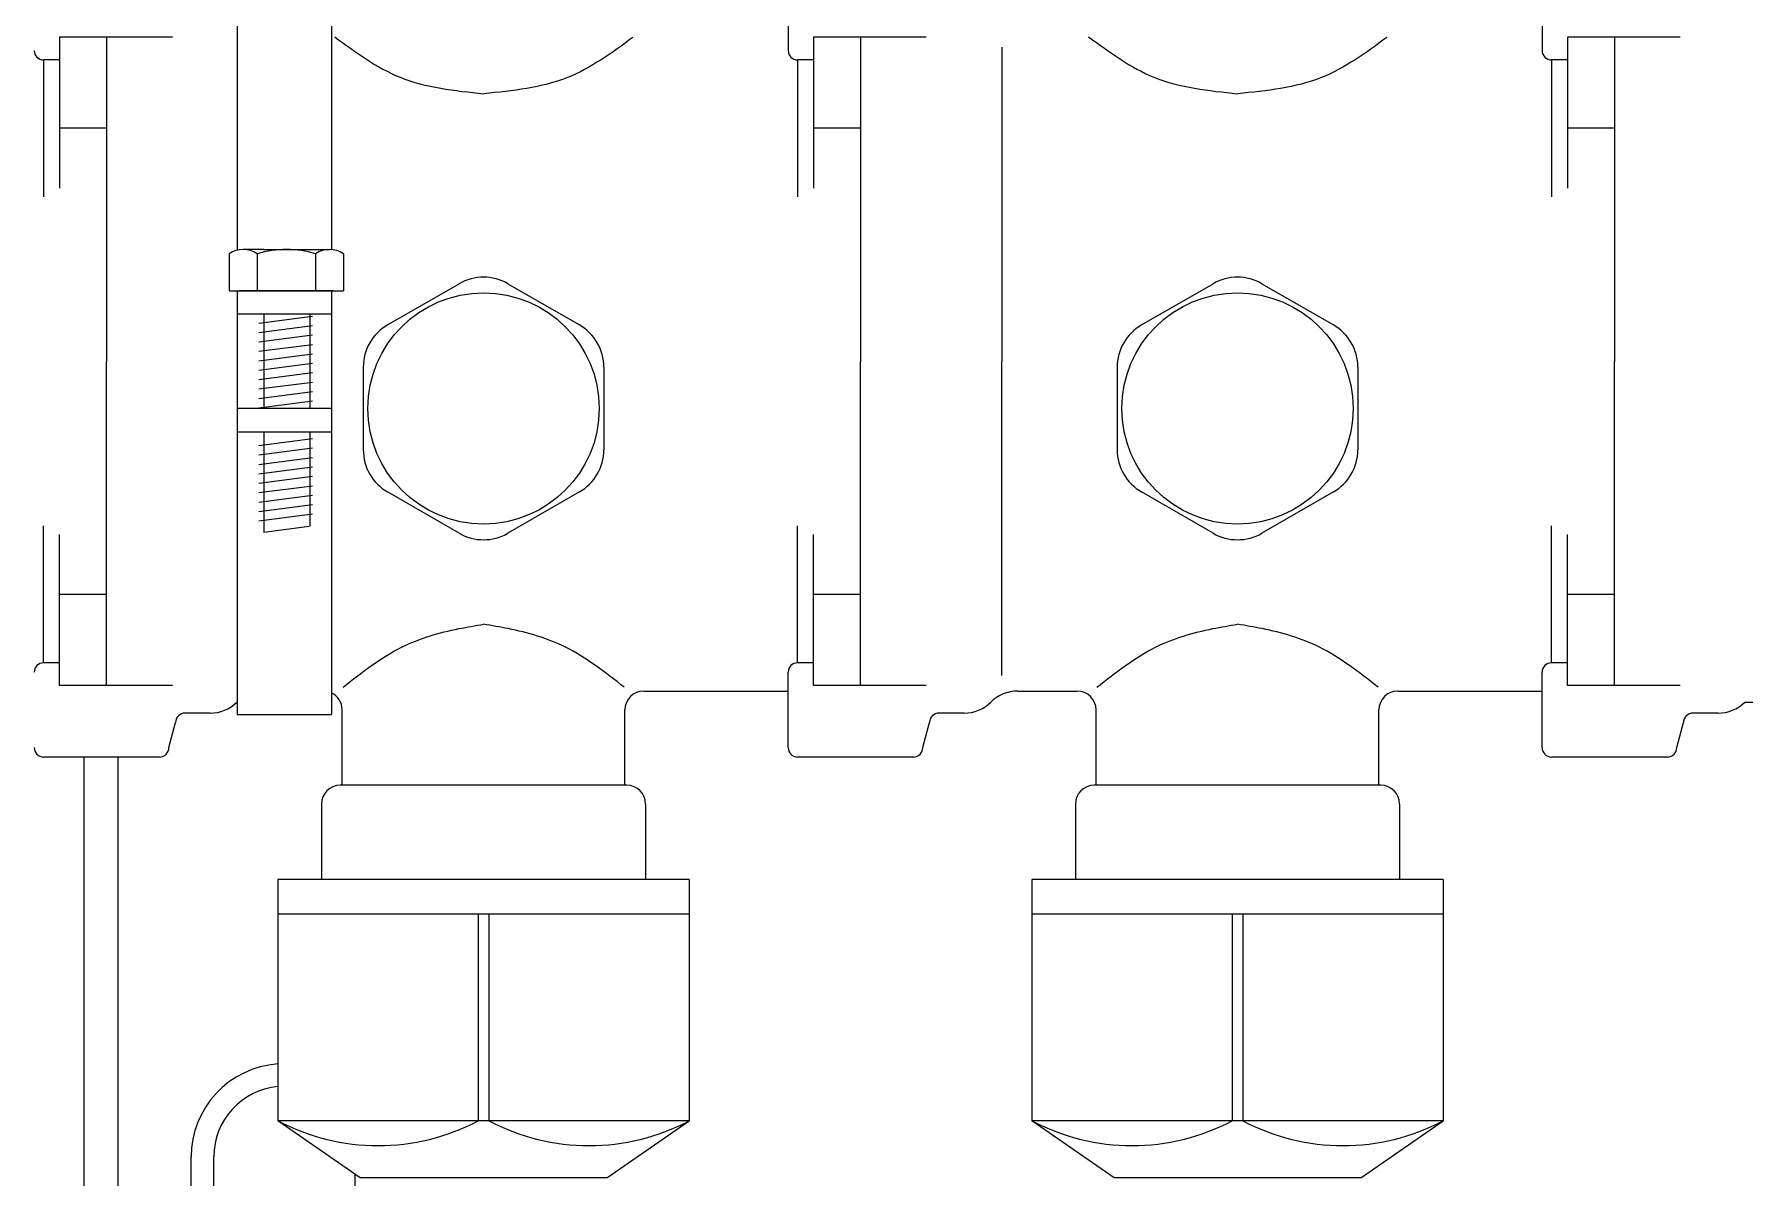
# Paper-space layout 'M&T INST' of a CAD drawing. Header units: inches. Extents: x 0.2 to 34.4, y 0.5 to 23.
# Drawn here: x 16.2336 to 16.7062, y 5.1254 to 5.4415 of the extents above; entities that cross this region are included whole.
import ezdxf

# ---------------------------------------------------------------- set-up
doc = ezdxf.new("R2010")
doc.units = ezdxf.units.IN
doc.header["$MEASUREMENT"] = 0
doc.layers.add('D_OBJECTS', color=4, linetype='Continuous')
doc.layers.add('Title Block', color=7, linetype='Continuous')

# ---------------------------------------------------------------- blocks, each defined once
blk = doc.blocks.new('MULTI MANIFOLD')
at = {"layer": 'D_OBJECTS', "color": 1, "ltscale": 12}
for p, q in [((-3.359479335265792, -2.676331692571674), (-3.359479335265792, -2.69299835923834)), ((-3.192812668599121, -2.676331692571674), (-3.192812668599121, -2.69299835923834)), ((-3.520566660054261, -2.690081692571676), (-3.520566660054261, -2.723420039448763)), ((-3.520566660054261, -2.690081692571676), (-3.520566660054261, -2.695081692571671)), ((-3.495603345453421, -2.690081692571676), (-3.520566660054261, -2.690081692571676)), ((-3.510149993387596, -2.690081692571676), (-3.510149993387596, -2.761748359238348)), ((-3.353899993387596, -2.690081692571676), (-3.353899993387596, -2.723420039448763)), ((-3.328936678786757, -2.690081692571676), (-3.353899993387596, -2.690081692571676)), ((-3.353899993387596, -2.690081692571676), (-3.353899993387596, -2.695081692571671)), ((-3.343483326720932, -2.690081692571676), (-3.343483326720932, -2.761748359238348)), ((-3.312233326720932, -2.692290025905004), (-3.312233326720932, -2.761748359238348)), ((-3.187233326720932, -2.690081692571676), (-3.187233326720932, -2.723420039448763)), ((-3.162270012120093, -2.690081692571676), (-3.187233326720932, -2.690081692571676)), ((-3.187233326720932, -2.690081692571676), (-3.187233326720932, -2.695081692571671)), ((-3.176816660054261, -2.690081692571676), (-3.176816660054261, -2.761748359238348)), ((-3.524062668599118, -2.695081692571671), (-3.524062668599118, -2.725343485652866)), ((-3.520566660054261, -2.695081692571671), (-3.524062668599118, -2.695081692571671)), ((-3.357396001932454, -2.695081692571671), (-3.357396001932454, -2.725343485652866)), ((-3.353899993387596, -2.695081692571671), (-3.357396001932454, -2.695081692571671)), ((-3.19072933526579, -2.695081692571671), (-3.19072933526579, -2.725343485652866)), ((-3.187233326720932, -2.695081692571671), (-3.19072933526579, -2.695081692571671)), ((-3.510149993387596, -2.710216963805928), (-3.520566660054261, -2.710216963805928)), ((-3.343483326720932, -2.710216963805928), (-3.353899993387596, -2.710216963805928)), ((-3.176816660054261, -2.710216963805928), (-3.187233326720932, -2.710216963805928)), ((-3.448021011016142, -2.753702177026634), (-3.432203780728234, -2.744570094862064)), ((-3.421429539380295, -2.744570094862064), (-3.40561230909238, -2.753702177026634)), ((-3.281354344349477, -2.753702177026634), (-3.265537114061562, -2.744570094862064)), ((-3.254762872713631, -2.744570094862064), (-3.238945642425715, -2.753702177026634)), ((-3.510149993387596, -2.833415025905007), (-3.510149993387596, -2.761748359238348)), ((-3.453408131690114, -2.76303294374045), (-3.453408131690114, -2.781297108069575)), ((-3.400225188418414, -2.76303294374045), (-3.400225188418414, -2.781297108069575)), ((-3.343483326720932, -2.833415025905007), (-3.343483326720932, -2.761748359238348)), ((-3.312233326720932, -2.831206692571678), (-3.312233326720932, -2.761748359238348)), ((-3.286741465023443, -2.76303294374045), (-3.286741465023443, -2.781297108069575)), ((-3.23355852175175, -2.76303294374045), (-3.23355852175175, -2.781297108069575)), ((-3.176816660054261, -2.833415025905007), (-3.176816660054261, -2.761748359238348)), ((-3.432203780626264, -2.799759956947947), (-3.448021011016142, -2.790627874783391)), ((-3.40561230909238, -2.790627874783391), (-3.421429539278325, -2.799759956947947)), ((-3.265537113959599, -2.799759956947947), (-3.281354344349484, -2.790627874783391)), ((-3.238945642425715, -2.790627874783391), (-3.254762872611661, -2.799759956947947)), ((-3.524062668599118, -2.828415025905011), (-3.524062668599118, -2.798153232823816)), ((-3.357396001932454, -2.828415025905011), (-3.357396001932454, -2.798153232823816)), ((-3.19072933526579, -2.828415025905011), (-3.19072933526579, -2.798153232823816)), ((-3.520566660054261, -2.833415025905007), (-3.520566660054261, -2.800076679027919)), ((-3.353899993387596, -2.833415025905007), (-3.353899993387596, -2.800076679027919)), ((-3.187233326720932, -2.833415025905007), (-3.187233326720932, -2.800076679027919)), ((-3.510149993387596, -2.813279754670768), (-3.520566660054261, -2.813279754670768)), ((-3.343483326720932, -2.813279754670768), (-3.353899993387596, -2.813279754670768)), ((-3.176816660054261, -2.813279754670768), (-3.187233326720932, -2.813279754670768)), ((-3.520566660054261, -2.828415025905011), (-3.524062668599118, -2.828415025905011)), ((-3.520566660054261, -2.833415025905007), (-3.520566660054261, -2.828415025905011)), ((-3.353899993387596, -2.828415025905011), (-3.357396001932454, -2.828415025905011)), ((-3.353899993387596, -2.833415025905007), (-3.353899993387596, -2.828415025905011)), ((-3.187233326720932, -2.828415025905011), (-3.19072933526579, -2.828415025905011)), ((-3.187233326720932, -2.833415025905007), (-3.187233326720932, -2.828415025905011)), ((-3.359479335265792, -2.847165025905008), (-3.359479335265792, -2.830498359238343)), ((-3.192812668599121, -2.847165025905008), (-3.192812668599121, -2.830498359238343)), ((-3.192812668599121, -2.847165025905008), (-3.192812668599121, -2.830498359238343)), ((-3.495603345453421, -2.833415025905007), (-3.520566660054261, -2.833415025905007)), ((-3.391399993387598, -2.834665025905005), (-3.359479335265792, -2.834665025905005)), ((-3.328936678786757, -2.833415025905007), (-3.353899993387596, -2.833415025905007)), ((-3.308788104327864, -2.834665025905005), (-3.295566660054266, -2.834665025905005)), ((-3.224733326720933, -2.834665025905005), (-3.192812668599121, -2.834665025905005)), ((-3.19629573756141, -2.834665025905005), (-3.192812668599121, -2.834665025905005)), ((-3.19629573756141, -2.834665025905005), (-3.192812668599121, -2.834665025905005)), ((-3.19629573756141, -2.834665025905005), (-3.192812668599121, -2.834665025905005)), ((-3.162270012120093, -2.833415025905007), (-3.187233326720932, -2.833415025905007)), ((-3.487233326720929, -2.839540025905004), (-3.492812668599118, -2.839540025905004)), ((-3.458066660054261, -2.855498359238348), (-3.458066660054261, -2.838831692571683)), ((-3.395566660054261, -2.855498359238348), (-3.395566660054261, -2.838831692571683)), ((-3.320566660054265, -2.839540025905004), (-3.326146001932454, -2.839540025905004)), ((-3.291399993387596, -2.855498359238348), (-3.291399993387596, -2.838831692571683)), ((-3.228899993387596, -2.855498359238348), (-3.228899993387596, -2.838831692571683)), ((-3.153899993387601, -2.839540025905004), (-3.15947933526579, -2.839540025905004)), ((-3.148010715524396, -2.837102525905005), (-3.125833330159072, -2.837102525905005)), ((-3.496380036420032, -2.847165025905008), (-3.494896001932457, -2.84162335923835)), ((-3.329713369753367, -2.847165025905008), (-3.328229335265792, -2.84162335923835)), ((-3.163046703086696, -2.847165025905008), (-3.161562668599121, -2.84162335923835)), ((-3.498463369753363, -2.84924835923834), (-3.524062668599118, -2.84924835923834)), ((-3.331796703086699, -2.84924835923834), (-3.357396001932454, -2.84924835923834)), ((-3.165130036420027, -2.84924835923834), (-3.19072933526579, -2.84924835923834)), ((-3.395149993387594, -2.855498359238348), (-3.458483326720927, -2.855498359238348)), ((-3.22848332672093, -2.855498359238348), (-3.291816660054263, -2.855498359238348)), ((-3.462649993387597, -2.859665025905011), (-3.462649993387604, -2.876331692571677)), ((-3.390983326720932, -2.859665025905011), (-3.390983326720932, -2.876331692571677)), ((-3.295983326720933, -2.859665025905011), (-3.295983326720933, -2.876331692571677)), ((-3.22431666005426, -2.859665025905011), (-3.22431666005426, -2.876331692571677)), ((-3.381344511683242, -2.876331692571677), (-3.472288808425294, -2.876331692571677)), ((-3.472288808425294, -2.876331692571677), (-3.472288808425294, -2.92968793559883)), ((-3.381344511683242, -2.876331692571677), (-3.381344511683242, -2.92968793559883)), ((-3.214677845016571, -2.876331692571677), (-3.305622141758622, -2.876331692571677)), ((-3.305622141758629, -2.876331692571677), (-3.305622141758629, -2.92968793559883)), ((-3.214677845016571, -2.876331692571677), (-3.214677845016571, -2.92968793559883)), ((-3.381344511683242, -2.88403257224733), (-3.472288808425294, -2.88403257224733)), ((-3.427972408347568, -2.88403257224733), (-3.427972408347568, -2.92968793559883)), ((-3.425660911760968, -2.88403257224733), (-3.425660911760968, -2.92968793559883)), ((-3.214677845016571, -2.88403257224733), (-3.305622141758622, -2.88403257224733)), ((-3.261305741680903, -2.88403257224733), (-3.261305741680903, -2.92968793559883)), ((-3.258994245094303, -2.88403257224733), (-3.258994245094303, -2.92968793559883)), ((-3.45409994907688, -2.942304520424566), (-3.472288808425294, -2.92968793559883)), ((-3.381344511683242, -2.92968793559883), (-3.472288808425294, -2.92968793559883)), ((-3.399533371031641, -2.942304520424566), (-3.381344511683242, -2.92968793559883)), ((-3.287433282410209, -2.942304520424566), (-3.305622141758622, -2.92968793559883)), ((-3.214677845016571, -2.92968793559883), (-3.305622141758622, -2.92968793559883)), ((-3.232866704364977, -2.942304520424566), (-3.214677845016571, -2.92968793559883)), ((-3.399533371031655, -2.942304520424566), (-3.454099949076888, -2.942304520424566)), ((-3.232866704364984, -2.942304520424566), (-3.287433282410223, -2.942304520424566))]:
    blk.add_line(p, q, dxfattribs=at)
at = {"layer": 'D_OBJECTS', "ltscale": 12}
for p, q in [((-3.481248055901947, -2.683623359238348), (-3.481248055901947, -2.737070815875848)), ((-3.460414722568618, -2.683623359238348), (-3.460414722568618, -2.737070815875848)), ((-3.475396129263519, -2.736996458045207), (-3.479919570442252, -2.736996458045207)), ((-3.475396129263519, -2.736996458045207), (-3.465396129263521, -2.736996458045207)), ((-3.465396129263521, -2.736996458045207), (-3.460872688084788, -2.736996458045207)), ((-3.483038489804319, -2.737987766783244), (-3.483038489804319, -2.746123359238348)), ((-3.47683414911987, -2.737964269878242), (-3.47683414911987, -2.746123359238348)), ((-3.463958109407177, -2.737964269878242), (-3.463958109407177, -2.746123359238348)), ((-3.457753768722721, -2.737987766783244), (-3.457753768722721, -2.746123359238348)), ((-3.483038489804319, -2.746123359238348), (-3.457753768722721, -2.746123359238348)), ((-3.481248055901947, -2.746123359238348), (-3.481248055901947, -2.839873359238348)), ((-3.459979462596852, -2.746123359238348), (-3.480812795930188, -2.746123359238348)), ((-3.460414722568618, -2.746123359238348), (-3.460414722568618, -2.839873359238348)), ((-3.460414722568618, -2.751331692571677), (-3.481248055901947, -2.751331692571677)), ((-3.476478542527392, -2.753275175212503), (-3.464649477523299, -2.751736014073026)), ((-3.475396129263519, -2.751331692571677), (-3.475396129263519, -2.772165025905005)), ((-3.465229249662496, -2.751331692571677), (-3.465229249662496, -2.772165025905005)), ((-3.476478542527392, -2.755358866078447), (-3.464649477523299, -2.753819704938971)), ((-3.476478542527392, -2.757442556944392), (-3.464649477523299, -2.755903395804916)), ((-3.476478542527392, -2.759526247810337), (-3.464649477523299, -2.757987086670861)), ((-3.476478542527392, -2.761609938676282), (-3.464649477523299, -2.760070777536805)), ((-3.476478542527392, -2.763693629542226), (-3.464649477523299, -2.76215446840275)), ((-3.476478542527392, -2.765777320408171), (-3.464649477523299, -2.764238159268695)), ((-3.476478542527392, -2.767861011274116), (-3.464649477523299, -2.76632185013464)), ((-3.476478542527392, -2.76994470214006), (-3.464649477523299, -2.768405541000584)), ((-3.476478542527392, -2.772028393006019), (-3.464649477523299, -2.770489231866543)), ((-3.460414722568618, -2.772165025905005), (-3.481248055901947, -2.772165025905005)), ((-3.460414722568618, -2.777373359238348), (-3.481248055901947, -2.777373359238348)), ((-3.476478542527392, -2.780363156469798), (-3.464649477523299, -2.778823995330322)), ((-3.475396129263519, -2.777373359238348), (-3.475396129263519, -2.799496458045207)), ((-3.465229249662496, -2.777373359238348), (-3.465229249662496, -2.79819528915406)), ((-3.476478542527392, -2.782446847335743), (-3.464649477523299, -2.780907686196267)), ((-3.476478542527392, -2.784530538201688), (-3.464649477523299, -2.782991377062212)), ((-3.476478542527392, -2.786614229067633), (-3.464649477523299, -2.785075067928156)), ((-3.476478542527392, -2.788697919933577), (-3.464649477523299, -2.787158758794101)), ((-3.476478542527392, -2.790781610799522), (-3.464649477523299, -2.789242449660046)), ((-3.476478542527392, -2.792865301665467), (-3.464649477523299, -2.791326140525991)), ((-3.476478542527392, -2.794948992531426), (-3.464649477523299, -2.793409831391935)), ((-3.476478542527392, -2.79703268339737), (-3.464649477523299, -2.795493522257894)), ((-3.475396129263519, -2.799496458045207), (-3.465396129263521, -2.79819528915406)), ((-3.481248055901947, -2.839873359238348), (-3.460414722568618, -2.839873359238348)), ((-3.515102222568618, -3.308965929182003), (-3.515102222568618, -2.84924835923834)), ((-3.507602222568611, -3.314347247086582), (-3.507602222568611, -2.84924835923834)), ((-3.491456389235285, -2.979365616522097), (-3.491456389235285, -2.93769894985544)), ((-3.486456389235283, -2.979365616522097), (-3.486456389235283, -2.93769894985544)), ((-3.455206389235283, -2.979365616522097), (-3.455206389235283, -2.941537045353948))]:
    blk.add_line(p, q, dxfattribs=at)
at = {"layer": 'D_OBJECTS', "color": 1, "ltscale": 12}
for centre in [(-3.426816660054261, -2.772165025905005), (-3.260149993387596, -2.772165025905005)]:
    blk.add_circle(centre, 0.02556620878416788, dxfattribs=at)
for centre, radius, start, end in [((-3.524062668599118, -2.69299835923834), 0.002083333333333333, 180, 270), ((-3.357396001932454, -2.69299835923834), 0.002083333333333333, 180, 270), ((-3.19072933526579, -2.69299835923834), 0.002083333333333333, 180, 270), ((-3.426816660054261, -2.753900861575881), 0.01077424134793619, 59.99999999999999, 120), ((-3.260149993387596, -2.753900861575881), 0.01077424134793619, 59.99999999999999, 120), ((-3.442633890342176, -2.76303294374045), 0.01077424134793619, 120, 180), ((-3.410999429766353, -2.76303294374045), 0.01077424134793619, 0, 59.99999999999999), ((-3.275967223675512, -2.76303294374045), 0.01077424134793619, 120, 180), ((-3.244332763099681, -2.76303294374045), 0.01077424134793619, 0, 59.99999999999999), ((-3.442633890342176, -2.781297108069575), 0.01077424134793619, 180, 239.9999999999999), ((-3.410999429766353, -2.781297108069575), 0.01077424134793619, 300.0000000000001, 0), ((-3.275967223675512, -2.781297108069575), 0.01077424134793619, 180, 239.9999999999999), ((-3.244332763099681, -2.781297108069575), 0.01077424134793619, 300.0000000000001, 0), ((-3.426816659952298, -2.79042919023413), 0.01077424134793619, 239.9999999999999, 300.0000000000001), ((-3.260149993285626, -2.79042919023413), 0.01077424134793619, 239.9999999999999, 300.0000000000001), ((-3.524062668599118, -2.830498359238343), 0.002083333333333333, 90, 180), ((-3.357396001932454, -2.830498359238343), 0.002083333333333333, 90, 180), ((-3.19072933526579, -2.830498359238343), 0.002083333333333333, 90, 180), ((-3.462233326720931, -2.838831692571683), 0.004166666666666667, 0, 64.12144942389196), ((-3.391399993387598, -2.838831692571683), 0.004166666666666667, 90, 180), ((-3.308788104327864, -2.842998359238345), 0.008333333333333333, 90, 134.9681292160714), ((-3.295566660054266, -2.838831692571683), 0.004166666666666667, 0, 90), ((-3.224733326720933, -2.838831692571683), 0.004166666666666667, 90, 180), ((-3.492812668599118, -2.84162335923835), 0.002083333333333333, 89.99999999999919, 180), ((-3.487233326720929, -2.831206692571678), 0.008333333333333333, 270, 314.9681292160716), ((-3.475454770994528, -2.842998359238345), 0.008333333333333333, 134.0426935741177, 134.9681292160714), ((-3.326146001932454, -2.84162335923835), 0.002083333333333333, 89.99999999999919, 180), ((-3.320566660054265, -2.831206692571678), 0.008333333333333333, 270, 314.9681292160716), ((-3.15947933526579, -2.84162335923835), 0.002083333333333333, 89.99999999999919, 180), ((-3.153899993387601, -2.831206692571678), 0.008333333333333333, 270, 314.9681292160716), ((-3.524062668599118, -2.847165025905008), 0.002083333333333333, 180, 270), ((-3.498463369753363, -2.847165025905008), 0.002083333333333333, 270, 0), ((-3.357396001932454, -2.847165025905008), 0.002083333333333333, 180, 270), ((-3.331796703086699, -2.847165025905008), 0.002083333333333333, 270, 0), ((-3.19072933526579, -2.847165025905008), 0.002083333333333333, 180, 270), ((-3.165130036420027, -2.847165025905008), 0.002083333333333333, 270, 0), ((-3.458483326720927, -2.859665025905011), 0.004166666666666667, 90, 180), ((-3.395149993387594, -2.859665025905011), 0.004166666666666667, 0, 90), ((-3.291816660054263, -2.859665025905011), 0.004166666666666667, 90, 180), ((-3.22848332672093, -2.859665025905011), 0.004166666666666667, 0, 90), ((-3.45013060838642, -2.887837777574015), 0.0473542137054761, 242.1003400566081, 297.8996599433831), ((-3.403502711722094, -2.887837777574044), 0.04735421370546536, 242.1003400565896, 297.8996599434012), ((-3.283463941719756, -2.887837777574015), 0.0473542137054761, 242.1003400566081, 297.8996599433831), ((-3.23683604505543, -2.887837777574044), 0.04735421370546536, 242.1003400565896, 297.8996599434012)]:
    blk.add_arc(centre, radius, start, end, dxfattribs=at)
at = {"layer": 'D_OBJECTS', "ltscale": 12}
for centre, radius, start, end in [((-3.479919570442252, -2.742398584845015), 0.005402126799808116, 55.16958618023911, 125.2643896827574), ((-3.470396129263523, -2.758893668829481), 0.02189721078426921, 72.90176060882688, 107.0982393911731), ((-3.460872688084788, -2.742398584845015), 0.005402126799808116, 54.73561031724257, 124.8304138197608), ((-3.470831389235283, -2.93769894985544), 0.020625, 94.05205418269595, 180), ((-3.470831389235283, -2.93769894985544), 0.015625, 95.35203382653228, 180)]:
    blk.add_arc(centre, radius, start, end, dxfattribs=at)
at = {"layer": 'D_OBJECTS', "color": 1, "ltscale": 12}
for points in [[(-3.459722152799916, -2.68996673909083), (-3.44528495020916, -2.698906917429548), (-3.426816660054261, -2.702564262940863)], [(-3.393797608021313, -2.690111064575115), (-3.408273816653303, -2.698987944151733), (-3.426757943408351, -2.702564391486442)], [(-3.293055486133252, -2.68996673909083), (-3.278618283542496, -2.698906917429548), (-3.260149993387596, -2.702564262940863)], [(-3.227130941354648, -2.690111064575115), (-3.241607149986638, -2.698987944151733), (-3.260091276741687, -2.702564391486442)], [(-3.457876504472647, -2.833798506091094), (-3.444920402268171, -2.824957182630223), (-3.432280305198223, -2.820852281535986), (-3.426816660054261, -2.819904997252644)], [(-3.395756815635881, -2.833798506091094), (-3.408712917840358, -2.824957182630223), (-3.421353014910313, -2.820852281535986), (-3.426816660054261, -2.819904997252644)], [(-3.291209837805983, -2.833798506091094), (-3.278253735601499, -2.824957182630223), (-3.265613638531551, -2.820852281535986), (-3.260149993387596, -2.819904997252644)], [(-3.229090148969217, -2.833798506091094), (-3.242046251173694, -2.824957182630223), (-3.254686348243641, -2.820852281535986), (-3.260149993387596, -2.819904997252644)]]:
    blk.add_spline(points, degree=3, dxfattribs=at)

psp = doc.layouts.new('M&T INST')

# ---------------------------------------------------------------- block references
at = {"layer": 'Title Block', "xscale": 1.25, "yscale": 1.25, "zscale": 1.25}
psp.add_blockref('MULTI MANIFOLD', (20.64123396670567, 8.803284973167884), dxfattribs=at)

doc.saveas('drawing.dxf')
